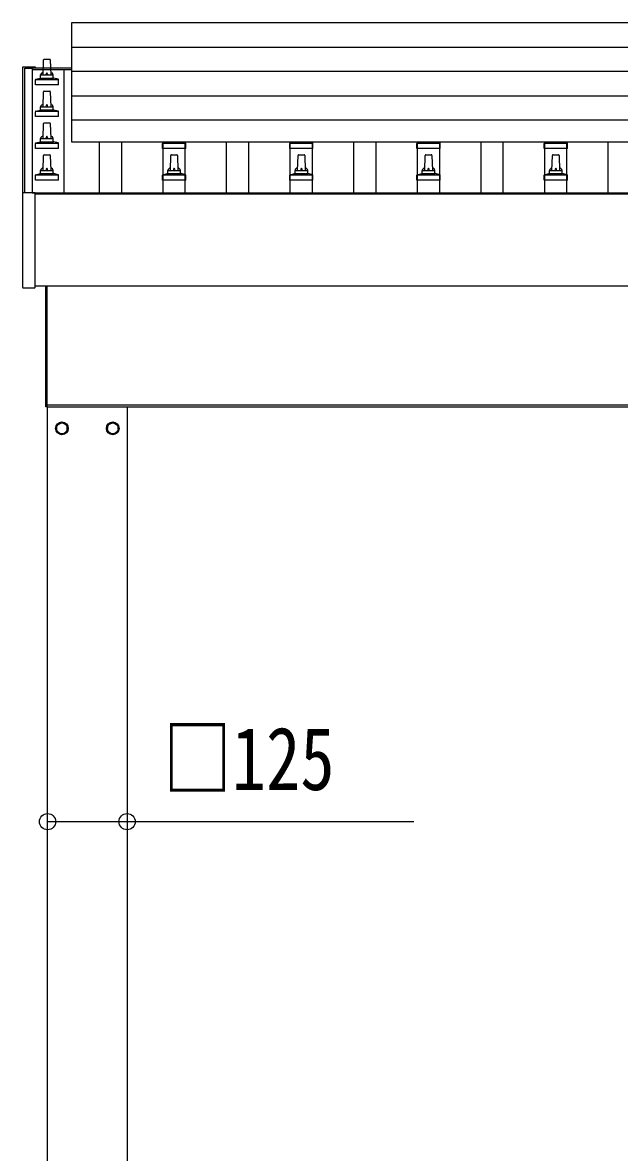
# Model space of a CAD drawing. Units: millimetres, scale not verified. Extents: x -12615 to 12615, y -8910 to 8910.
# Drawn here: x -10388 to -9450, y -3857 to -2082 of the extents above; entities that cross this region are included whole.
import ezdxf
from ezdxf.enums import TextEntityAlignment as Align

# ---------------------------------------------------------------- set-up
doc = ezdxf.new("R2010")
doc.units = ezdxf.units.MM
doc.header["$LTSCALE"] = 40
for name, color, linetype in [('0-4_YKK_13', 4, 'Continuous'), ('0-5_YKK_A1', 4, 'Continuous'), ('0-6_YKK_D', 6, 'Continuous')]:
    doc.layers.add(name, color=color, linetype=linetype)
doc.styles.add('ＭＳ ゴシック', font='')
doc.styles.get('ＭＳ ゴシック').set_extended_font_data('MS Gothic')

msp = doc.modelspace()

# ---------------------------------------------------------------- linework, layer by layer
at = {"layer": '0-4_YKK_13'}
for p, q in [((-10311, -2081.59), (-8589, -2081.59)), ((-10311, -2269.46), (-10311, -2081.59)), ((-10311, -2120.01), (-8589, -2120.01)), ((-10356, -2163.79), (-10355.28, -2140.26)), ((-10354.28, -2139.29), (-10345.73, -2139.29)), ((-10344.73, -2140.26), (-10344, -2163.79)), ((-10388.31, -2151.79), (-10388.31, -2152.39)), ((-10388.31, -2152.39), (-10388.31, -2349.66)), ((-10387.31, -2151.28), (-10369.31, -2151.28)), ((-10368.31, -2152.65), (-10368.31, -2151.79)), ((-10368.31, -2152.46), (-10368.31, -2152.39)), ((-10360, -2168), (-10360, -2163.79)), ((-10359, -2163.79), (-10341, -2163.79)), ((-10340, -2168), (-10340, -2163.79)), ((-8589, -2158.35), (-10311, -2158.35)), ((-10368.25, -2179.29), (-10368.25, -2171.57)), ((-10331.75, -2179.29), (-10368.25, -2179.29)), ((-10367.87, -2170.79), (-10332.13, -2170.79)), ((-10367.49, -2170.6), (-10360.77, -2168.97)), ((-10360.38, -2168.79), (-10339.62, -2168.79)), ((-10332.52, -2170.6), (-10339.24, -2168.97)), ((-10331.75, -2179.29), (-10331.75, -2171.57)), ((-10356, -2213.79), (-10355.28, -2190.26)), ((-10354.28, -2189.29), (-10345.73, -2189.29)), ((-10344.73, -2190.26), (-10344, -2213.79)), ((-10311, -2196.7), (-8589, -2196.7)), ((-10367.49, -2220.6), (-10360.77, -2218.97)), ((-10360.38, -2218.79), (-10339.62, -2218.79)), ((-10360, -2218), (-10360, -2213.79)), ((-10359, -2213.79), (-10341, -2213.79)), ((-10340, -2218), (-10340, -2213.79)), ((-10332.52, -2220.6), (-10339.24, -2218.97)), ((-10368.25, -2229.29), (-10368.25, -2221.57)), ((-10331.75, -2229.29), (-10368.25, -2229.29)), ((-10367.87, -2220.79), (-10332.13, -2220.79)), ((-10331.75, -2229.29), (-10331.75, -2221.57)), ((-10311, -2234.46), (-8589, -2234.46)), ((-10356, -2263.79), (-10355.28, -2240.26)), ((-10354.28, -2239.29), (-10345.73, -2239.29)), ((-10344.73, -2240.26), (-10344, -2263.79)), ((-10368.25, -2279.29), (-10368.25, -2271.57)), ((-10367.87, -2270.79), (-10332.13, -2270.79)), ((-10367.49, -2270.6), (-10360.77, -2268.97)), ((-10360.38, -2268.79), (-10339.62, -2268.79)), ((-10360, -2268), (-10360, -2263.79)), ((-10359, -2263.79), (-10341, -2263.79)), ((-10340, -2268), (-10340, -2263.79)), ((-10332.52, -2270.6), (-10339.24, -2268.97)), ((-10331.75, -2279.29), (-10331.75, -2271.57)), ((-8589, -2269.46), (-10311, -2269.46)), ((-10168.25, -2279.29), (-10168.25, -2271.57)), ((-10167.87, -2270.79), (-10132.13, -2270.79)), ((-10167.49, -2270.6), (-10162.76, -2269.46)), ((-10132.52, -2270.6), (-10137.24, -2269.46)), ((-10131.75, -2279.29), (-10131.75, -2271.57)), ((-9968.25, -2279.29), (-9968.25, -2271.57)), ((-9967.87, -2270.79), (-9932.13, -2270.79)), ((-9967.49, -2270.6), (-9962.76, -2269.46)), ((-9932.52, -2270.6), (-9937.24, -2269.46)), ((-9931.75, -2279.29), (-9931.75, -2271.57)), ((-9768.25, -2279.29), (-9768.25, -2271.57)), ((-9767.87, -2270.79), (-9732.13, -2270.79)), ((-9767.49, -2270.6), (-9762.76, -2269.46)), ((-9732.52, -2270.6), (-9737.24, -2269.46)), ((-9731.75, -2279.29), (-9731.75, -2271.57)), ((-9568.25, -2279.29), (-9568.25, -2271.57)), ((-9567.87, -2270.79), (-9532.13, -2270.79)), ((-9567.49, -2270.6), (-9562.76, -2269.46)), ((-9532.52, -2270.6), (-9537.24, -2269.46)), ((-9531.75, -2279.29), (-9531.75, -2271.57)), ((-10331.75, -2279.29), (-10368.25, -2279.29)), ((-10354.28, -2289.29), (-10345.73, -2289.29)), ((-10131.75, -2279.29), (-10168.25, -2279.29)), ((-10154.28, -2289.29), (-10145.73, -2289.29)), ((-9931.75, -2279.29), (-9968.25, -2279.29)), ((-9954.28, -2289.29), (-9945.73, -2289.29)), ((-9731.75, -2279.29), (-9768.25, -2279.29)), ((-9754.28, -2289.29), (-9745.73, -2289.29)), ((-9531.75, -2279.29), (-9568.25, -2279.29)), ((-9554.28, -2289.29), (-9545.73, -2289.29)), ((-10356, -2313.79), (-10355.28, -2290.26)), ((-10344.73, -2290.26), (-10344, -2313.79)), ((-10156, -2313.79), (-10155.28, -2290.26)), ((-10144.73, -2290.26), (-10144, -2313.79)), ((-9956, -2313.79), (-9955.28, -2290.26)), ((-9944.73, -2290.26), (-9944, -2313.79)), ((-9756, -2313.79), (-9755.28, -2290.26)), ((-9744.73, -2290.26), (-9744, -2313.79)), ((-9556, -2313.79), (-9555.28, -2290.26)), ((-9544.73, -2290.26), (-9544, -2313.79)), ((-10368.25, -2329.29), (-10368.25, -2321.57)), ((-10367.87, -2320.79), (-10332.13, -2320.79)), ((-10367.49, -2320.6), (-10360.77, -2318.97)), ((-10360.38, -2318.79), (-10339.62, -2318.79)), ((-10360, -2318), (-10360, -2313.79)), ((-10359, -2313.79), (-10341, -2313.79)), ((-10340, -2318), (-10340, -2313.79)), ((-10332.52, -2320.6), (-10339.24, -2318.97)), ((-10331.75, -2329.29), (-10331.75, -2321.57)), ((-10168.25, -2329.29), (-10168.25, -2321.57)), ((-10167.87, -2320.79), (-10132.13, -2320.79)), ((-10167.49, -2320.6), (-10160.77, -2318.97)), ((-10160.38, -2318.79), (-10139.62, -2318.79)), ((-10160, -2318), (-10160, -2313.79)), ((-10159, -2313.79), (-10141, -2313.79)), ((-10140, -2318), (-10140, -2313.79)), ((-10132.52, -2320.6), (-10139.24, -2318.97)), ((-10131.75, -2329.29), (-10131.75, -2321.57)), ((-9968.25, -2329.29), (-9968.25, -2321.57)), ((-9967.87, -2320.79), (-9932.13, -2320.79)), ((-9967.49, -2320.6), (-9960.77, -2318.97)), ((-9960.38, -2318.79), (-9939.62, -2318.79)), ((-9960, -2318), (-9960, -2313.79)), ((-9959, -2313.79), (-9941, -2313.79)), ((-9940, -2318), (-9940, -2313.79)), ((-9932.52, -2320.6), (-9939.24, -2318.97)), ((-9931.75, -2329.29), (-9931.75, -2321.57)), ((-9768.25, -2329.29), (-9768.25, -2321.57)), ((-9767.87, -2320.79), (-9732.13, -2320.79)), ((-9767.49, -2320.6), (-9760.77, -2318.97)), ((-9760.38, -2318.79), (-9739.62, -2318.79)), ((-9760, -2318), (-9760, -2313.79)), ((-9759, -2313.79), (-9741, -2313.79)), ((-9740, -2318), (-9740, -2313.79)), ((-9732.52, -2320.6), (-9739.24, -2318.97)), ((-9731.75, -2329.29), (-9731.75, -2321.57)), ((-9568.25, -2329.29), (-9568.25, -2321.57)), ((-9567.87, -2320.79), (-9532.13, -2320.79)), ((-9567.49, -2320.6), (-9560.77, -2318.97)), ((-9560.38, -2318.79), (-9539.62, -2318.79)), ((-9560, -2318), (-9560, -2313.79)), ((-9559, -2313.79), (-9541, -2313.79)), ((-9540, -2318), (-9540, -2313.79)), ((-9532.52, -2320.6), (-9539.24, -2318.97)), ((-9531.75, -2329.29), (-9531.75, -2321.57)), ((-10331.75, -2329.29), (-10368.25, -2329.29)), ((-10131.75, -2329.29), (-10168.25, -2329.29)), ((-9931.75, -2329.29), (-9968.25, -2329.29)), ((-9731.75, -2329.29), (-9768.25, -2329.29)), ((-9531.75, -2329.29), (-9568.25, -2329.29)), ((-10388.31, -2349.67), (-10388.31, -2497.67)), ((-10387.31, -2349.17), (-10387.81, -2349.17)), ((-10369.31, -2349.17), (-10387.31, -2349.17)), ((-10368.81, -2349.17), (-10369.31, -2349.17)), ((-10368.31, -2497.67), (-10368.31, -2349.67)), ((-10387.81, -2498.17), (-10368.81, -2498.17)), ((-10352, -2495.55), (-10352, -2685.18)), ((-10352, -2685.18), (-10352, -2495.55)), ((-10350, -2685.18), (-10350, -2495.55)), ((-10350, -2495.55), (-10350, -2685.18)), ((-10350, -2685.18), (-10352, -2685.18)), ((-10350, -2685.18), (-10352, -2685.18)), ((-10317.91, -2718.93), (-10318.01, -2718.93)), ((-10317.91, -2719.43), (-10318.01, -2719.43)), ((-10255.1, -2718.93), (-10255, -2718.93)), ((-10255.1, -2719.43), (-10255, -2719.43))]:
    msp.add_line(p, q, dxfattribs=at)
for points in [[(-10388.31, -2151.79), (-10388.27, -2151.6), (-10388.19, -2151.48), (-10388.11, -2151.39), (-10388.02, -2151.34), (-10387.94, -2151.31), (-10387.89, -2151.3), (-10387.85, -2151.29), (-10387.81, -2151.29), (-10387.62, -2151.28), (-10387.44, -2151.28), (-10387.31, -2151.28)], [(-10369.31, -2151.28), (-10369.11, -2151.28), (-10368.94, -2151.28), (-10368.8, -2151.29), (-10368.73, -2151.3), (-10368.68, -2151.31), (-10368.58, -2151.35), (-10368.45, -2151.44), (-10368.36, -2151.57), (-10368.35, -2151.59)]]:
    msp.add_lwpolyline(points, dxfattribs=at)
for points in [[(-10326.5, -2709.37), (-10335, -2714.28), (-10335, -2724.09), (-10326.5, -2729), (-10318, -2724.09), (-10318, -2714.28)], [(-10246.5, -2709.37), (-10238, -2714.28), (-10238, -2724.09), (-10246.5, -2729), (-10255, -2724.09), (-10255, -2714.28)]]:
    msp.add_lwpolyline(points, close=True, dxfattribs=at)
for centre, radius in [((-10326.5, -2719.18), 10), ((-10326.5, -2719.18), 8.5), ((-10246.5, -2719.18), 10), ((-10246.5, -2719.18), 8.5)]:
    msp.add_circle(centre, radius, dxfattribs=at)
for centre, radius, start, end in [((-10354.28, -2140.29), 1, 90, 178.60509), ((-10345.73, -2140.29), 1, 1.39491, 90), ((-10368.81, -2151.79), 0.499, 0.00068, 23.5008), ((-10355.92, -2164.42), 4.13, 90, 171.17633), ((-10359, -2164.79), 1, 90, 180), ((-10346.67, -2163.79), 4.83, 133.60282, 180), ((-10353.34, -2163.79), 4.83, 0, 46.39718), ((-10344.09, -2164.42), 4.13, 8.82367, 90), ((-10341, -2164.79), 1, 0, 90), ((-10367.25, -2171.57), 1, 103.62699, 180), ((-10361, -2168), 1, 283.62699, 0), ((-10339, -2168), 1, 180, 256.37301), ((-10332.75, -2171.57), 1, 0, 76.37301), ((-10354.28, -2190.29), 1, 90, 178.60509), ((-10345.73, -2190.29), 1, 1.39491, 90), ((-10361, -2218), 1, 283.62699, 0), ((-10355.92, -2214.42), 4.13, 90, 171.17633), ((-10359, -2214.79), 1, 90, 180), ((-10346.67, -2213.79), 4.83, 133.60282, 180), ((-10353.34, -2213.79), 4.83, 0, 46.39718), ((-10344.09, -2214.42), 4.13, 8.82367, 90), ((-10341, -2214.79), 1, 0, 90), ((-10339, -2218), 1, 180, 256.37301), ((-10367.25, -2221.57), 1, 103.62699, 180), ((-10332.75, -2221.57), 1, 0, 76.37301), ((-10354.28, -2240.29), 1, 90, 178.60509), ((-10345.73, -2240.29), 1, 1.39491, 90), ((-10367.25, -2271.57), 1, 103.62699, 180), ((-10361, -2268), 1, 283.62699, 0), ((-10355.92, -2264.42), 4.13, 90, 171.17633), ((-10359, -2264.79), 1, 90, 180), ((-10346.67, -2263.79), 4.83, 133.60282, 180), ((-10353.34, -2263.79), 4.83, 0, 46.39718), ((-10344.09, -2264.42), 4.13, 8.82367, 90), ((-10341, -2264.79), 1, 0, 90), ((-10339, -2268), 1, 180, 256.37301), ((-10332.75, -2271.57), 1, 0, 76.37301), ((-10167.25, -2271.57), 1, 103.62699, 180), ((-10132.75, -2271.57), 1, 0, 76.37301), ((-9967.25, -2271.57), 1, 103.62699, 180), ((-9932.75, -2271.57), 1, 0, 76.37301), ((-9767.25, -2271.57), 1, 103.62699, 180), ((-9732.75, -2271.57), 1, 0, 76.37301), ((-9567.25, -2271.57), 1, 103.62699, 180), ((-9532.75, -2271.57), 1, 0, 76.37301), ((-10354.28, -2290.29), 1, 90, 178.60509), ((-10345.73, -2290.29), 1, 1.39491, 90), ((-10154.28, -2290.29), 1, 90, 178.60509), ((-10145.73, -2290.29), 1, 1.39491, 90), ((-9954.28, -2290.29), 1, 90, 178.60509), ((-9945.73, -2290.29), 1, 1.39491, 90), ((-9754.28, -2290.29), 1, 90, 178.60509), ((-9745.73, -2290.29), 1, 1.39491, 90), ((-9554.28, -2290.29), 1, 90, 178.60509), ((-9545.73, -2290.29), 1, 1.39491, 90), ((-10367.25, -2321.57), 1, 103.62699, 180), ((-10361, -2318), 1, 283.62699, 0), ((-10355.92, -2314.42), 4.13, 90, 171.17633), ((-10359, -2314.79), 1, 90, 180), ((-10346.67, -2313.79), 4.83, 133.60282, 180), ((-10353.34, -2313.79), 4.83, 0, 46.39718), ((-10344.09, -2314.42), 4.13, 8.82367, 90), ((-10341, -2314.79), 1, 0, 90), ((-10339, -2318), 1, 180, 256.37301), ((-10332.75, -2321.57), 1, 0, 76.37301), ((-10167.25, -2321.57), 1, 103.62699, 180), ((-10161, -2318), 1, 283.62699, 0), ((-10155.92, -2314.42), 4.13, 90, 171.17633), ((-10159, -2314.79), 1, 90, 180), ((-10146.67, -2313.79), 4.83, 133.60282, 180), ((-10153.34, -2313.79), 4.83, 0, 46.39718), ((-10144.09, -2314.42), 4.13, 8.82367, 90), ((-10141, -2314.79), 1, 0, 90), ((-10139, -2318), 1, 180, 256.37301), ((-10132.75, -2321.57), 1, 0, 76.37301), ((-9967.25, -2321.57), 1, 103.62699, 180), ((-9961, -2318), 1, 283.62699, 0), ((-9955.92, -2314.42), 4.13, 90, 171.17633), ((-9959, -2314.79), 1, 90, 180), ((-9946.67, -2313.79), 4.83, 133.60282, 180), ((-9953.34, -2313.79), 4.83, 0, 46.39718), ((-9944.09, -2314.42), 4.13, 8.82367, 90), ((-9941, -2314.79), 1, 0, 90), ((-9939, -2318), 1, 180, 256.37301), ((-9932.75, -2321.57), 1, 0, 76.37301), ((-9767.25, -2321.57), 1, 103.62699, 180), ((-9761, -2318), 1, 283.62699, 0), ((-9755.92, -2314.42), 4.13, 90, 171.17633), ((-9759, -2314.79), 1, 90, 180), ((-9746.67, -2313.79), 4.83, 133.60282, 180), ((-9753.34, -2313.79), 4.83, 0, 46.39718), ((-9744.09, -2314.42), 4.13, 8.82367, 90), ((-9741, -2314.79), 1, 0, 90), ((-9739, -2318), 1, 180, 256.37301), ((-9732.75, -2321.57), 1, 0, 76.37301), ((-9567.25, -2321.57), 1, 103.62699, 180), ((-9561, -2318), 1, 283.62699, 0), ((-9555.92, -2314.42), 4.13, 90, 171.17633), ((-9559, -2314.79), 1, 90, 180), ((-9546.67, -2313.79), 4.83, 133.60282, 180), ((-9553.34, -2313.79), 4.83, 0, 46.39718), ((-9544.09, -2314.42), 4.13, 8.82367, 90), ((-9541, -2314.79), 1, 0, 90), ((-9539, -2318), 1, 180, 256.37301), ((-9532.75, -2321.57), 1, 0, 76.37301), ((-10387.81, -2349.67), 0.5, 90, 180), ((-10368.81, -2349.67), 0.5, 0, 90), ((-10387.81, -2497.67), 0.5, 180, 270), ((-10368.81, -2497.67), 0.5, 270, 0), ((-10326.5, -2719.18), 8.6, 111.25399, 128.74601), ((-10326.5, -2719.18), 8.6, 51.25399, 68.74601), ((-10246.5, -2719.18), 8.6, 111.25399, 128.74601), ((-10246.5, -2719.18), 8.6, 51.25399, 68.74601), ((-10326.5, -2719.18), 8.6, 171.25399, 188.74601), ((-10326.5, -2719.18), 8.6, 231.25399, 248.74601), ((-10326.5, -2719.18), 8.6, 291.25399, 308.74601), ((-10326.5, -2719.18), 8.6, 1.66581, 8.74601), ((-10326.5, -2719.18), 8.6, 351.25399, 358.33419), ((-10246.5, -2719.18), 8.6, 171.25399, 178.33419), ((-10246.5, -2719.18), 8.6, 181.66581, 188.74601), ((-10246.5, -2719.18), 8.6, 231.25399, 248.74601), ((-10246.5, -2719.18), 8.6, 291.25399, 308.74601), ((-10246.5, -2719.18), 8.6, 351.25399, 8.74601)]:
    msp.add_arc(centre, radius, start, end, dxfattribs=at)
at = {"layer": '0-5_YKK_A1'}
for p, q in [((-10385, -2153.42), (-10373, -2153.42)), ((-10385, -2349.17), (-10385, -2153.42)), ((-10373, -2152.65), (-10311, -2152.65)), ((-10373, -2152.65), (-10373, -2155.47)), ((-10373, -2153.42), (-10373, -2349.17)), ((-10373, -2155.47), (-10311, -2155.47)), ((-10323.5, -2155.47), (-10323.5, -2349.11)), ((-10267.5, -2349.11), (-10267.5, -2269.46)), ((-10232.5, -2349.11), (-10232.5, -2269.46)), ((-10167.5, -2349.11), (-10167.5, -2269.46)), ((-10132.5, -2349.11), (-10132.5, -2269.46)), ((-10067.5, -2349.11), (-10067.5, -2269.46)), ((-10032.5, -2349.11), (-10032.5, -2269.46)), ((-9967.5, -2349.11), (-9967.5, -2269.46)), ((-9932.5, -2349.11), (-9932.5, -2269.46)), ((-9867.5, -2349.11), (-9867.5, -2269.46)), ((-9832.5, -2349.11), (-9832.5, -2269.46)), ((-9767.5, -2349.11), (-9767.5, -2269.46)), ((-9732.5, -2349.11), (-9732.5, -2269.46)), ((-9667.5, -2349.11), (-9667.5, -2269.46)), ((-9632.5, -2349.11), (-9632.5, -2269.46)), ((-9567.5, -2349.11), (-9567.5, -2269.46)), ((-9532.5, -2349.11), (-9532.5, -2269.46)), ((-9467.5, -2349.11), (-9467.5, -2269.46)), ((-10373, -2349.11), (-4927, -2349.11)), ((-10368.31, -2350.67), (-4931.7, -2350.67)), ((-4931.7, -2495.55), (-10368.31, -2495.55)), ((-10350, -2682.18), (-5043.5, -2682.18)), ((-10350, -2685.18), (-5043.5, -2685.18)), ((-10349, -5482.18), (-10349, -2685.18)), ((-10224, -2685.18), (-10224, -5482.18))]:
    msp.add_line(p, q, dxfattribs=at)
at = {"layer": '0-6_YKK_D'}
msp.add_lwpolyline([(-10349, -3337.18), (-10224, -3337.18), (-9773, -3337.18)], dxfattribs=at)
for centre in [(-10349, -3337.18), (-10224, -3337.18)]:
    msp.add_circle(centre, 12.75, dxfattribs=at)

# ---------------------------------------------------------------- texts
at = {"layer": '0-6_YKK_D', "style": 'ＭＳ ゴシック', "width": 0.8}
msp.add_text('□125', height=98.97, dxfattribs=at).set_placement((-10167.4, -3317.18), align=Align.BOTTOM_LEFT)

doc.saveas('drawing.dxf')
